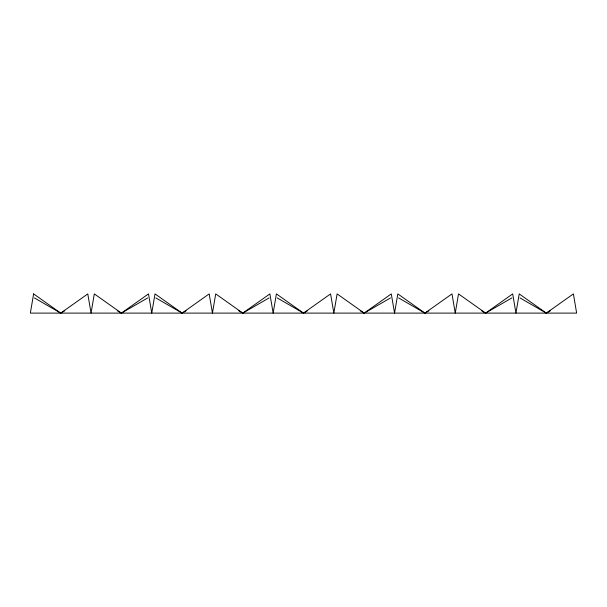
<?xml version="1.0" encoding="UTF-8"?>
<svg xmlns="http://www.w3.org/2000/svg" width="607" height="607" viewBox="0 0 607 607"><rect width="100%" height="100%" fill="white"/><g stroke="black" fill="none" stroke-linecap="round" stroke-linejoin="round"><path stroke-width="0.91" d="M64.805 310.738L60.7 313.106L34.417 297.931M147.683 297.931L121.4 313.106L117.295 310.738M186.083 310.807L182.1 313.106L155.817 297.931M269.083 297.931L242.8 313.106L238.695 310.738M307.605 310.738L303.5 313.106L277.217 297.931M390.483 297.931L364.2 313.106L360.217 310.807M428.883 310.807L424.9 313.106L398.617 297.931M511.883 297.931L485.6 313.106L481.495 310.738M550.405 310.738L546.3 313.106L520.017 297.931M33.613 293.894L30.35 313.106L576.65 313.106L573.387 293.894L546.3 313.106L519.213 293.894L515.95 313.106L512.687 293.894L485.6 313.106L458.513 293.894L455.25 313.106L451.987 293.894L424.9 313.106L397.813 293.894L394.55 313.106L391.287 293.894L364.2 313.106L337.113 293.894L333.85 313.106L330.587 293.894L303.5 313.106L276.413 293.894L273.15 313.106L269.887 293.894L242.8 313.106L215.713 293.894L212.45 313.106L209.187 293.894L182.1 313.106L155.013 293.894L151.75 313.106L148.487 293.894L121.4 313.106L94.313 293.894L91.05 313.106L87.787 293.894L60.7 313.106L33.613 293.894"/></g></svg>
